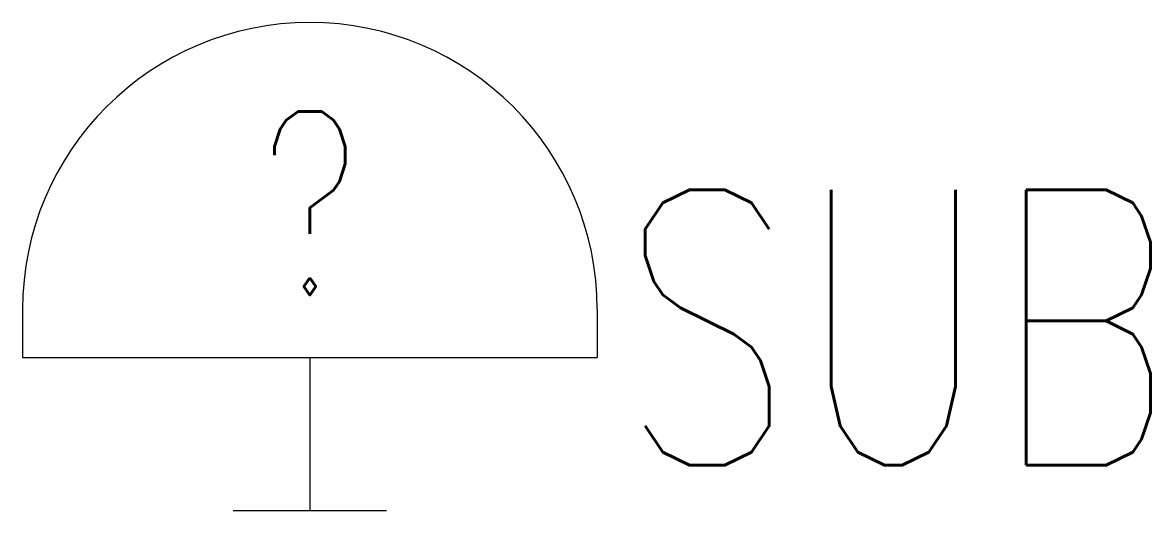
# Model space of a CAD drawing. Extents: x -0.098 to 0.286, y 0 to 0.166.
import ezdxf
from ezdxf.enums import TextEntityAlignment as Align

# ---------------------------------------------------------------- set-up
doc = ezdxf.new("R2010")
doc.units = 0
doc.header["$MEASUREMENT"] = 0
doc.layers.get('0').update_dxf_attribs({"linetype": 'CONTINUOUS'})
doc.layers.add('E-BLKA', color=4, linetype='CONTINUOUS')
doc.styles.add('BRA-ATT', font='romans.shx', dxfattribs={"width": 0.75})

msp = doc.modelspace()

# ---------------------------------------------------------------- linework, layer by layer
for p, q in [((-0.09766, 0.06841), (-0.09766, 0.05208)), ((0.09766, 0.06841), (0.09766, 0.05208)), ((-0.09766, 0.05208), (0.09766, 0.05208)), ((0, 0.05208), (0, 0)), ((-0.02604, 0), (0.02604, 0))]:
    msp.add_line(p, q)
msp.add_arc((0, 0.06841), 0.09766, 0, 180)

# ---------------------------------------------------------------- texts
at = {"layer": 'E-BLKA', "style": 'BRA-ATT', "width": 0.75}
msp.add_attdef('?', text='', height=0.0625, dxfattribs=at).set_placement((0, 0.10453), align=Align.MIDDLE)
msp.add_attdef('SUB', (0.10491, 0.01538), '', height=0.09375, dxfattribs=at)

doc.saveas('drawing.dxf')
